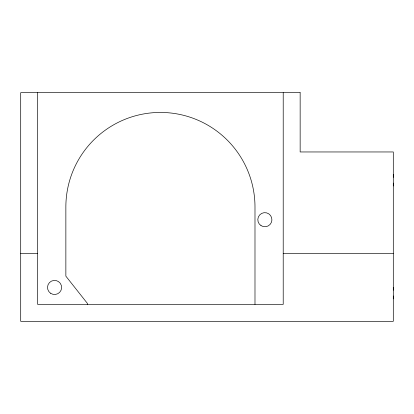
<?xml version="1.0" encoding="UTF-8"?>
<svg xmlns="http://www.w3.org/2000/svg" width="414" height="414" viewBox="0 0 414 414"><rect width="100%" height="100%" fill="white"/><g stroke="black" fill="none" stroke-linecap="round" stroke-linejoin="round"><path stroke-width="0.62" d="M393.3 298.882L393.3 295.989M393.3 290.198L393.3 287.306M393.3 185.974L393.3 183.076M393.3 177.29L393.3 174.397M20.7 253.575L37.638 253.575M283.212 253.575L393.3 253.575M283.212 92.679L283.212 304.383L37.638 304.383L37.638 92.679M254.988 304.383L254.988 207A94.563 94.563 0 0 0 160.425 112.437A94.563 94.563 0 0 0 65.862 207L65.862 276.159L87.561 303.617L87.561 304.383M300.15 92.679L20.7 92.679L20.7 321.321L393.3 321.321L393.3 151.959L300.15 151.959L300.15 92.679M261.011 225.614A7.059 7.059 0 0 0 271.91 220.082A7.059 7.059 0 0 0 261.674 213.407A7.059 7.059 0 0 0 261.011 225.614M50.72 293.36A7.059 7.059 0 0 0 61.619 287.828A7.059 7.059 0 0 0 51.383 281.153A7.059 7.059 0 0 0 50.72 293.36"/></g></svg>
